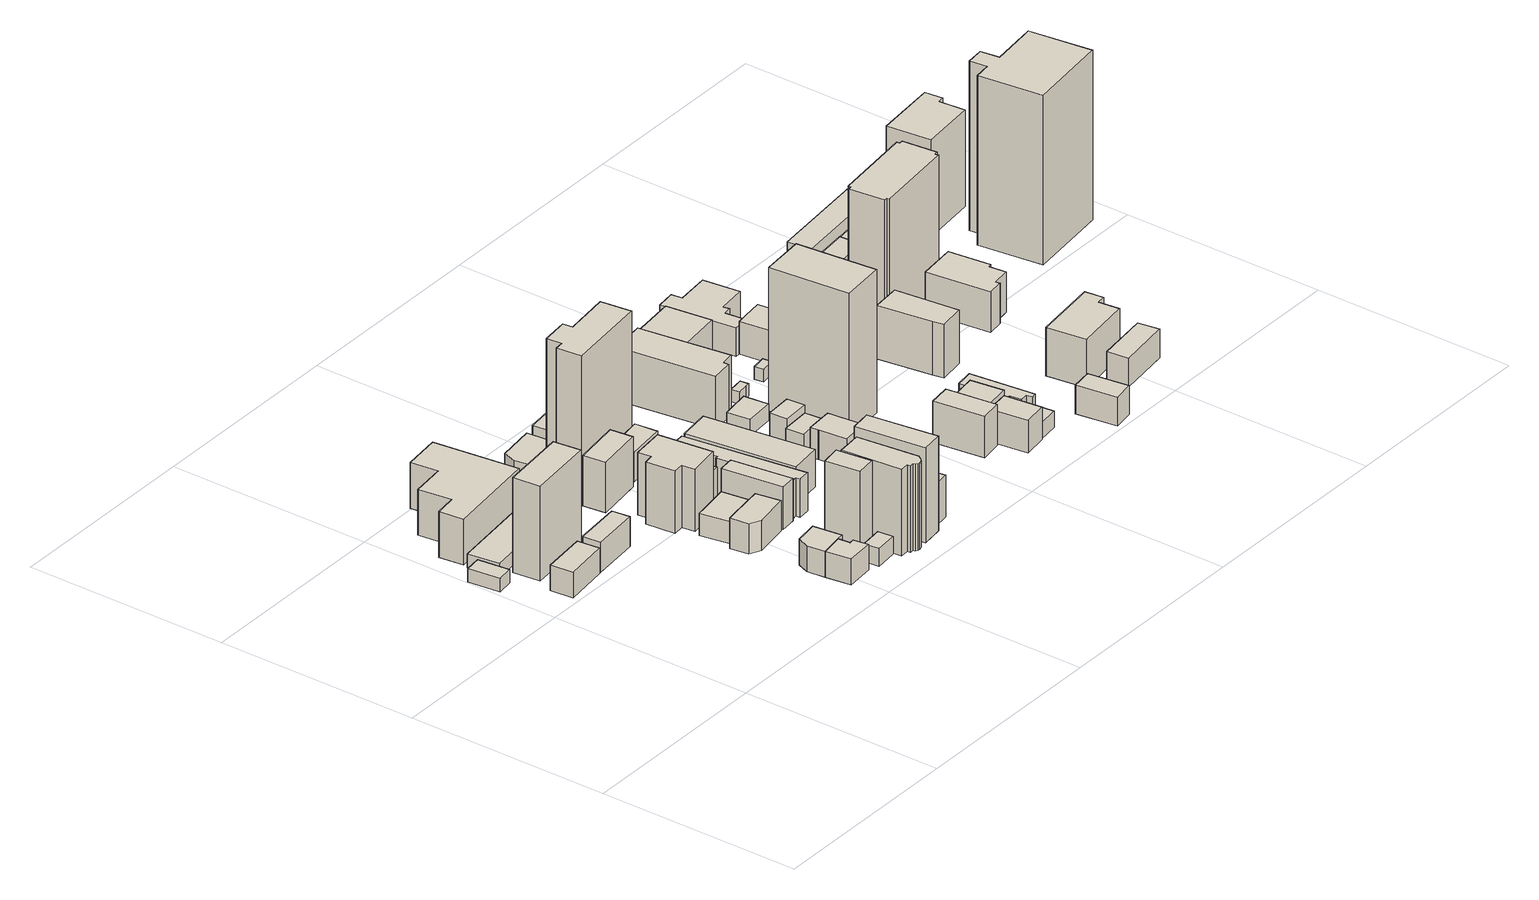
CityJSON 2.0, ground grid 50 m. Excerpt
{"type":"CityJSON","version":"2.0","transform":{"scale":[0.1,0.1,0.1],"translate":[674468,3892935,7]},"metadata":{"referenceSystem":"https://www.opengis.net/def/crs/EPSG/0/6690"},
"CityObjects":{
"building1":{"type":"Building","attributes":{"class":"9999","usage":"412","measuredHeight":24.3,"storeysAboveGround":1,"BuildingDetailAttribute.totalFloorArea":32.4,"BuildingDetailAttribute.buildingFootprintArea":32.4,"BuildingDetailAttribute.buildingRoofEdgeArea":32.4,"BuildingDetailAttribute.urbanPlanType":"21","BuildingDetailAttribute.landUseType":"211","BuildingDetailAttribute.surveyYear":2021,"BuildingIDAttribute.prefecture":"23","BuildingIDAttribute.city":"23106"},"address":[{"country":"日本","locality":"愛知県名古屋市"}],"geometry":[{"type":"Solid","lod":"1","boundaries":[[[[0,1,2,3]],[[2,4,5,3]],[[1,6,4,2]],[[0,7,6,1]],[[3,5,7,0]],[[4,6,7,5]]]]}]},
"building2":{"type":"Building","attributes":{"class":"3001","usage":"412","measuredHeight":7.3,"storeysAboveGround":2,"BuildingDetailAttribute.totalFloorArea":123.86,"BuildingDetailAttribute.buildingFootprintArea":61.93,"BuildingDetailAttribute.buildingRoofEdgeArea":61.93,"BuildingDetailAttribute.urbanPlanType":"21","BuildingDetailAttribute.landUseType":"211","BuildingDetailAttribute.surveyYear":2021,"BuildingIDAttribute.prefecture":"23","BuildingIDAttribute.city":"23106"},"address":[{"country":"日本","locality":"愛知県名古屋市"}],"geometry":[{"type":"Solid","lod":"1","boundaries":[[[[8,9,10,11]],[[10,12,13,11]],[[9,14,12,10]],[[8,15,14,9]],[[11,13,15,8]],[[12,14,15,13]]]]}]},
"building3":{"type":"Building","attributes":{"class":"3002","usage":"412","measuredHeight":29.4,"storeysAboveGround":8,"BuildingDetailAttribute.totalFloorArea":901.27,"BuildingDetailAttribute.buildingFootprintArea":112.66,"BuildingDetailAttribute.buildingRoofEdgeArea":112.66,"BuildingDetailAttribute.urbanPlanType":"21","BuildingDetailAttribute.landUseType":"211","BuildingDetailAttribute.surveyYear":2021,"BuildingIDAttribute.prefecture":"23","BuildingIDAttribute.city":"23106"},"address":[{"country":"日本","locality":"愛知県名古屋市"}],"geometry":[{"type":"Solid","lod":"1","boundaries":[[[[16,17,18,19]],[[18,20,21,19]],[[17,22,20,18]],[[16,23,22,17]],[[19,21,23,16]],[[20,22,23,21]]]]}]},
"building4":{"type":"Building","attributes":{"class":"3001","usage":"411","measuredHeight":24.4,"storeysAboveGround":2,"BuildingDetailAttribute.totalFloorArea":377.23,"BuildingDetailAttribute.buildingFootprintArea":188.61,"BuildingDetailAttribute.buildingRoofEdgeArea":188.61,"BuildingDetailAttribute.urbanPlanType":"21","BuildingDetailAttribute.landUseType":"211","BuildingDetailAttribute.surveyYear":2021,"BuildingIDAttribute.prefecture":"23","BuildingIDAttribute.city":"23106"},"address":[{"country":"日本","locality":"愛知県名古屋市"}],"geometry":[{"type":"Solid","lod":"1","boundaries":[[[[24,25,26,27]],[[26,28,29,27]],[[25,30,28,26]],[[24,31,30,25]],[[27,29,31,24]],[[28,30,31,29]]]]}]},
"building5":{"type":"Building","attributes":{"class":"3001","usage":"411","measuredHeight":7.4,"storeysAboveGround":2,"BuildingDetailAttribute.totalFloorArea":105.48,"BuildingDetailAttribute.buildingFootprintArea":52.74,"BuildingDetailAttribute.buildingRoofEdgeArea":52.74,"BuildingDetailAttribute.urbanPlanType":"21","BuildingDetailAttribute.landUseType":"211","BuildingDetailAttribute.surveyYear":2021,"BuildingIDAttribute.prefecture":"23","BuildingIDAttribute.city":"23106"},"address":[{"country":"日本","locality":"愛知県名古屋市"}],"geometry":[{"type":"Solid","lod":"1","boundaries":[[[[32,33,34,35]],[[34,36,37,35]],[[33,38,36,34]],[[32,39,38,33]],[[35,37,39,32]],[[36,38,39,37]]]]}]},
"building6":{"type":"Building","attributes":{"class":"3002","usage":"401","measuredHeight":12.3,"storeysAboveGround":3,"BuildingDetailAttribute.totalFloorArea":1050.79,"BuildingDetailAttribute.buildingFootprintArea":350.26,"BuildingDetailAttribute.buildingRoofEdgeArea":350.26,"BuildingDetailAttribute.urbanPlanType":"21","BuildingDetailAttribute.landUseType":"212","BuildingDetailAttribute.surveyYear":2021,"BuildingIDAttribute.prefecture":"23","BuildingIDAttribute.city":"23106"},"address":[{"country":"日本","locality":"愛知県名古屋市"}],"geometry":[{"type":"Solid","lod":"1","boundaries":[[[[40,41,42,43,44,45,46,47]],[[46,48,49,47]],[[45,50,48,46]],[[44,51,50,45]],[[43,52,51,44]],[[42,53,52,43]],[[41,54,53,42]],[[40,55,54,41]],[[47,49,55,40]],[[48,50,51,52,53,54,55,49]]]]}]},
"building7":{"type":"Building","attributes":{"class":"9999","usage":"413","measuredHeight":7.4,"storeysAboveGround":2,"BuildingDetailAttribute.totalFloorArea":81.66,"BuildingDetailAttribute.buildingFootprintArea":40.83,"BuildingDetailAttribute.buildingRoofEdgeArea":40.83,"BuildingDetailAttribute.urbanPlanType":"21","BuildingDetailAttribute.landUseType":"212","BuildingDetailAttribute.surveyYear":2021,"BuildingIDAttribute.prefecture":"23","BuildingIDAttribute.city":"23106"},"address":[{"country":"日本","locality":"愛知県名古屋市"}],"geometry":[{"type":"Solid","lod":"1","boundaries":[[[[56,57,58,59,60,61]],[[60,62,63,61]],[[59,64,62,60]],[[58,65,64,59]],[[57,66,65,58]],[[56,67,66,57]],[[61,63,67,56]],[[62,64,65,66,67,63]]]]}]},
"building8":{"type":"Building","attributes":{"class":"3001","usage":"411","measuredHeight":6.4,"storeysAboveGround":2,"BuildingDetailAttribute.totalFloorArea":101.63,"BuildingDetailAttribute.buildingFootprintArea":50.81,"BuildingDetailAttribute.buildingRoofEdgeArea":50.81,"BuildingDetailAttribute.urbanPlanType":"21","BuildingDetailAttribute.landUseType":"211","BuildingDetailAttribute.surveyYear":2021,"BuildingIDAttribute.prefecture":"23","BuildingIDAttribute.city":"23106"},"address":[{"country":"日本","locality":"愛知県名古屋市"}],"geometry":[{"type":"Solid","lod":"1","boundaries":[[[[61,68,69,70,71,56]],[[71,72,67,56]],[[70,73,72,71]],[[69,74,73,70]],[[68,75,74,69]],[[61,63,75,68]],[[56,67,63,61]],[[72,73,74,75,63,67]]]]}]},
"building9":{"type":"Building","attributes":{"class":"9999","usage":"413","measuredHeight":9.5,"storeysAboveGround":2,"BuildingDetailAttribute.totalFloorArea":138.37,"BuildingDetailAttribute.buildingFootprintArea":69.19,"BuildingDetailAttribute.buildingRoofEdgeArea":69.19,"BuildingDetailAttribute.urbanPlanType":"21","BuildingDetailAttribute.landUseType":"212","BuildingDetailAttribute.surveyYear":2021,"BuildingIDAttribute.prefecture":"23","BuildingIDAttribute.city":"23106"},"address":[{"country":"日本","locality":"愛知県名古屋市"}],"geometry":[{"type":"Solid","lod":"1","boundaries":[[[[76,77,78,79,80,81]],[[80,82,83,81]],[[79,84,82,80]],[[78,85,84,79]],[[77,86,85,78]],[[76,87,86,77]],[[81,83,87,76]],[[82,84,85,86,87,83]]]]}]},
"building10":{"type":"Building","attributes":{"class":"3001","usage":"413","measuredHeight":7.6,"storeysAboveGround":2,"BuildingDetailAttribute.totalFloorArea":156.62,"BuildingDetailAttribute.buildingFootprintArea":78.31,"BuildingDetailAttribute.buildingRoofEdgeArea":78.31,"BuildingDetailAttribute.urbanPlanType":"21","BuildingDetailAttribute.landUseType":"212","BuildingDetailAttribute.surveyYear":2021,"BuildingIDAttribute.prefecture":"23","BuildingIDAttribute.city":"23106"},"address":[{"country":"日本","locality":"愛知県名古屋市"}],"geometry":[{"type":"Solid","lod":"1","boundaries":[[[[81,88,89,76]],[[89,90,91,76]],[[88,92,90,89]],[[81,93,92,88]],[[76,91,93,81]],[[90,92,93,91]]]]}]},
"building11":{"type":"Building","attributes":{"class":"3001","usage":"411","measuredHeight":19.4,"storeysAboveGround":1,"BuildingDetailAttribute.totalFloorArea":22,"BuildingDetailAttribute.buildingFootprintArea":22,"BuildingDetailAttribute.buildingRoofEdgeArea":22,"BuildingDetailAttribute.urbanPlanType":"21","BuildingDetailAttribute.landUseType":"211","BuildingDetailAttribute.surveyYear":2021,"BuildingIDAttribute.prefecture":"23","BuildingIDAttribute.city":"23106"},"address":[{"country":"日本","locality":"愛知県名古屋市"}],"geometry":[{"type":"Solid","lod":"1","boundaries":[[[[94,95,96,97]],[[96,98,99,97]],[[95,100,98,96]],[[94,101,100,95]],[[97,99,101,94]],[[98,100,101,99]]]]}]},
"building12":{"type":"Building","attributes":{"class":"3002","usage":"414","measuredHeight":18.4,"storeysAboveGround":5,"BuildingDetailAttribute.totalFloorArea":650.18,"BuildingDetailAttribute.buildingFootprintArea":130.04,"BuildingDetailAttribute.buildingRoofEdgeArea":130.04,"BuildingDetailAttribute.urbanPlanType":"21","BuildingDetailAttribute.landUseType":"211","BuildingDetailAttribute.surveyYear":2021,"BuildingIDAttribute.prefecture":"23","BuildingIDAttribute.city":"23106"},"address":[{"country":"日本","locality":"愛知県名古屋市"}],"geometry":[{"type":"Solid","lod":"1","boundaries":[[[[102,103,104,105,106,107,108,109]],[[108,110,111,109]],[[107,112,110,108]],[[106,113,112,107]],[[105,114,113,106]],[[104,115,114,105]],[[103,116,115,104]],[[102,117,116,103]],[[109,111,117,102]],[[110,112,113,114,115,116,117,111]]]]}]},
"building13":{"type":"Building","attributes":{"class":"3001","usage":"411","measuredHeight":21.5,"storeysAboveGround":2,"BuildingDetailAttribute.totalFloorArea":83.53,"BuildingDetailAttribute.buildingFootprintArea":41.76,"BuildingDetailAttribute.buildingRoofEdgeArea":41.76,"BuildingDetailAttribute.urbanPlanType":"21","BuildingDetailAttribute.landUseType":"211","BuildingDetailAttribute.surveyYear":2021,"BuildingIDAttribute.prefecture":"23","BuildingIDAttribute.city":"23106"},"address":[{"country":"日本","locality":"愛知県名古屋市"}],"geometry":[{"type":"Solid","lod":"1","boundaries":[[[[118,119,120,121]],[[120,122,123,121]],[[119,124,122,120]],[[118,125,124,119]],[[121,123,125,118]],[[122,124,125,123]]]]}]},
"building14":{"type":"Building","attributes":{"class":"3002","usage":"412","measuredHeight":13.4,"storeysAboveGround":4,"BuildingDetailAttribute.totalFloorArea":260.25,"BuildingDetailAttribute.buildingFootprintArea":65.06,"BuildingDetailAttribute.buildingRoofEdgeArea":65.06,"BuildingDetailAttribute.urbanPlanType":"21","BuildingDetailAttribute.landUseType":"211","BuildingDetailAttribute.surveyYear":2021,"BuildingIDAttribute.prefecture":"23","BuildingIDAttribute.city":"23106"},"address":[{"country":"日本","locality":"愛知県名古屋市"}],"geometry":[{"type":"Solid","lod":"1","boundaries":[[[[126,127,128,129]],[[128,130,131,129]],[[127,132,130,128]],[[126,133,132,127]],[[129,131,133,126]],[[130,132,133,131]]]]}]},
"building15":{"type":"Building","attributes":{"class":"3001","usage":"413","measuredHeight":7.3,"storeysAboveGround":2,"BuildingDetailAttribute.totalFloorArea":142.87,"BuildingDetailAttribute.buildingFootprintArea":71.43,"BuildingDetailAttribute.buildingRoofEdgeArea":71.43,"BuildingDetailAttribute.urbanPlanType":"21","BuildingDetailAttribute.landUseType":"212","BuildingDetailAttribute.surveyYear":2021,"BuildingIDAttribute.prefecture":"23","BuildingIDAttribute.city":"23106"},"address":[{"country":"日本","locality":"愛知県名古屋市"}],"geometry":[{"type":"Solid","lod":"1","boundaries":[[[[134,135,136,137,138]],[[137,139,140,138]],[[136,141,139,137]],[[135,142,141,136]],[[134,143,142,135]],[[138,140,143,134]],[[139,141,142,143,140]]]]}]},
"building16":{"type":"Building","attributes":{"class":"3002","usage":"422","measuredHeight":23.4,"storeysAboveGround":7,"BuildingDetailAttribute.totalFloorArea":685.76,"BuildingDetailAttribute.buildingFootprintArea":97.97,"BuildingDetailAttribute.buildingRoofEdgeArea":97.97,"BuildingDetailAttribute.urbanPlanType":"21","BuildingDetailAttribute.landUseType":"214","BuildingDetailAttribute.surveyYear":2021,"BuildingIDAttribute.prefecture":"23","BuildingIDAttribute.city":"23106"},"address":[{"country":"日本","locality":"愛知県名古屋市"}],"geometry":[{"type":"Solid","lod":"1","boundaries":[[[[144,145,146,147,148,149,150,151,152,153,154,155]],[[154,156,157,155]],[[153,158,156,154]],[[152,159,158,153]],[[151,160,159,152]],[[150,161,160,151]],[[149,162,161,150]],[[148,163,162,149]],[[147,164,163,148]],[[146,165,164,147]],[[145,166,165,146]],[[144,167,166,145]],[[155,157,167,144]],[[156,158,159,160,161,162,163,164,165,166,167,157]]]]}]},
"building17":{"type":"Building","attributes":{"class":"3002","usage":"413","measuredHeight":12.5,"storeysAboveGround":3,"BuildingDetailAttribute.totalFloorArea":177.93,"BuildingDetailAttribute.buildingFootprintArea":59.31,"BuildingDetailAttribute.buildingRoofEdgeArea":59.31,"BuildingDetailAttribute.urbanPlanType":"21","BuildingDetailAttribute.landUseType":"212","BuildingDetailAttribute.surveyYear":2021,"BuildingIDAttribute.prefecture":"23","BuildingIDAttribute.city":"23106"},"address":[{"country":"日本","locality":"愛知県名古屋市"}],"geometry":[{"type":"Solid","lod":"1","boundaries":[[[[168,169,170,171]],[[170,172,173,171]],[[169,174,172,170]],[[168,175,174,169]],[[171,173,175,168]],[[172,174,175,173]]]]}]},
"building18":{"type":"Building","attributes":{"class":"3001","usage":"413","measuredHeight":9.4,"storeysAboveGround":2,"BuildingDetailAttribute.totalFloorArea":81.87,"BuildingDetailAttribute.buildingFootprintArea":40.94,"BuildingDetailAttribute.buildingRoofEdgeArea":40.94,"BuildingDetailAttribute.urbanPlanType":"21","BuildingDetailAttribute.landUseType":"212","BuildingDetailAttribute.surveyYear":2021,"BuildingIDAttribute.prefecture":"23","BuildingIDAttribute.city":"23106"},"address":[{"country":"日本","locality":"愛知県名古屋市"}],"geometry":[{"type":"Solid","lod":"1","boundaries":[[[[176,177,178,179]],[[178,180,181,179]],[[177,182,180,178]],[[176,183,182,177]],[[179,181,183,176]],[[180,182,183,181]]]]}]},
"building19":{"type":"Building","attributes":{"class":"9999","usage":"412","measuredHeight":35.5,"storeysAboveGround":12,"BuildingDetailAttribute.totalFloorArea":2022.78,"BuildingDetailAttribute.buildingFootprintArea":168.57,"BuildingDetailAttribute.buildingRoofEdgeArea":-9999,"BuildingDetailAttribute.urbanPlanType":"21","BuildingDetailAttribute.landUseType":"211","BuildingDetailAttribute.surveyYear":2021,"BuildingIDAttribute.prefecture":"23","BuildingIDAttribute.city":"23106"},"address":[{"country":"日本","locality":"愛知県名古屋市中区新栄一丁目２４３２"}],"geometry":[{"type":"Solid","lod":"1","boundaries":[[[[184,185,186,187,188,189,190,191]],[[190,192,193,191]],[[189,194,192,190]],[[188,195,194,189]],[[187,196,195,188]],[[186,197,196,187]],[[185,198,197,186]],[[184,199,198,185]],[[191,193,199,184]],[[192,194,195,196,197,198,199,193]]]]}]},
"building20":{"type":"Building","attributes":{"class":"3002","usage":"412","measuredHeight":10.4,"storeysAboveGround":3,"BuildingDetailAttribute.totalFloorArea":378.49,"BuildingDetailAttribute.buildingFootprintArea":126.16,"BuildingDetailAttribute.buildingRoofEdgeArea":126.16,"BuildingDetailAttribute.urbanPlanType":"21","BuildingDetailAttribute.landUseType":"211","BuildingDetailAttribute.surveyYear":2021,"BuildingIDAttribute.prefecture":"23","BuildingIDAttribute.city":"23106"},"address":[{"country":"日本","locality":"愛知県名古屋市"}],"geometry":[{"type":"Solid","lod":"1","boundaries":[[[[200,201,202,203,204,205,206,207,208,209]],[[208,210,211,209]],[[207,212,210,208]],[[206,213,212,207]],[[205,214,213,206]],[[204,215,214,205]],[[203,216,215,204]],[[202,217,216,203]],[[201,218,217,202]],[[200,219,218,201]],[[209,211,219,200]],[[210,212,213,214,215,216,217,218,219,211]]]]}]},
"building21":{"type":"Building","attributes":{"class":"3002","usage":"431","measuredHeight":23.4,"storeysAboveGround":3,"BuildingDetailAttribute.totalFloorArea":282.75,"BuildingDetailAttribute.buildingFootprintArea":94.25,"BuildingDetailAttribute.buildingRoofEdgeArea":94.25,"BuildingDetailAttribute.urbanPlanType":"21","BuildingDetailAttribute.landUseType":"213","BuildingDetailAttribute.surveyYear":2021,"BuildingIDAttribute.prefecture":"23","BuildingIDAttribute.city":"23106"},"address":[{"country":"日本","locality":"愛知県名古屋市"}],"geometry":[{"type":"Solid","lod":"1","boundaries":[[[[220,221,222,223]],[[222,224,225,223]],[[221,226,224,222]],[[220,227,226,221]],[[223,225,227,220]],[[224,226,227,225]]]]}]},
"building22":{"type":"Building","attributes":{"class":"3001","usage":"412","measuredHeight":11.3,"storeysAboveGround":3,"BuildingDetailAttribute.totalFloorArea":161.17,"BuildingDetailAttribute.buildingFootprintArea":53.72,"BuildingDetailAttribute.buildingRoofEdgeArea":53.72,"BuildingDetailAttribute.urbanPlanType":"21","BuildingDetailAttribute.landUseType":"211","BuildingDetailAttribute.surveyYear":2021,"BuildingIDAttribute.prefecture":"23","BuildingIDAttribute.city":"23106"},"address":[{"country":"日本","locality":"愛知県名古屋市"}],"geometry":[{"type":"Solid","lod":"1","boundaries":[[[[228,229,230,231]],[[230,232,233,231]],[[229,234,232,230]],[[228,235,234,229]],[[231,233,235,228]],[[232,234,235,233]]]]}]},
"building23":{"type":"Building","attributes":{"class":"3002","usage":"411","measuredHeight":16.3,"storeysAboveGround":3,"BuildingDetailAttribute.totalFloorArea":178.98,"BuildingDetailAttribute.buildingFootprintArea":59.66,"BuildingDetailAttribute.buildingRoofEdgeArea":59.66,"BuildingDetailAttribute.urbanPlanType":"21","BuildingDetailAttribute.landUseType":"211","BuildingDetailAttribute.surveyYear":2021,"BuildingIDAttribute.prefecture":"23","BuildingIDAttribute.city":"23106"},"address":[{"country":"日本","locality":"愛知県名古屋市"}],"geometry":[{"type":"Solid","lod":"1","boundaries":[[[[236,237,238,239]],[[238,240,241,239]],[[237,242,240,238]],[[236,243,242,237]],[[239,241,243,236]],[[240,242,243,241]]]]}]},
"building24":{"type":"Building","attributes":{"class":"3001","usage":"413","measuredHeight":7.3,"storeysAboveGround":2,"BuildingDetailAttribute.totalFloorArea":187.83,"BuildingDetailAttribute.buildingFootprintArea":93.92,"BuildingDetailAttribute.buildingRoofEdgeArea":93.92,"BuildingDetailAttribute.urbanPlanType":"21","BuildingDetailAttribute.landUseType":"212","BuildingDetailAttribute.surveyYear":2021,"BuildingIDAttribute.prefecture":"23","BuildingIDAttribute.city":"23106"},"address":[{"country":"日本","locality":"愛知県名古屋市"}],"geometry":[{"type":"Solid","lod":"1","boundaries":[[[[244,245,246,247]],[[246,248,249,247]],[[245,250,248,246]],[[244,251,250,245]],[[247,249,251,244]],[[248,250,251,249]]]]}]},
"building25":{"type":"Building","attributes":{"class":"9999","usage":"401","measuredHeight":11.3,"storeysAboveGround":2,"BuildingDetailAttribute.totalFloorArea":433.54,"BuildingDetailAttribute.buildingFootprintArea":216.77,"BuildingDetailAttribute.buildingRoofEdgeArea":216.77,"BuildingDetailAttribute.urbanPlanType":"21","BuildingDetailAttribute.landUseType":"212","BuildingDetailAttribute.surveyYear":2021,"BuildingIDAttribute.prefecture":"23","BuildingIDAttribute.city":"23106"},"address":[{"country":"日本","locality":"愛知県名古屋市"}],"geometry":[{"type":"Solid","lod":"1","boundaries":[[[[252,253,254,255]],[[254,256,257,255]],[[253,258,256,254]],[[252,259,258,253]],[[255,257,259,252]],[[256,258,259,257]]]]}]},
"building26":{"type":"Building","attributes":{"class":"3001","usage":"411","measuredHeight":8.3,"storeysAboveGround":2,"BuildingDetailAttribute.totalFloorArea":121.82,"BuildingDetailAttribute.buildingFootprintArea":60.91,"BuildingDetailAttribute.buildingRoofEdgeArea":60.91,"BuildingDetailAttribute.urbanPlanType":"21","BuildingDetailAttribute.landUseType":"211","BuildingDetailAttribute.surveyYear":2021,"BuildingIDAttribute.prefecture":"23","BuildingIDAttribute.city":"23106"},"address":[{"country":"日本","locality":"愛知県名古屋市"}],"geometry":[{"type":"Solid","lod":"1","boundaries":[[[[260,261,262,263,264,265,266]],[[265,267,268,266]],[[264,269,267,265]],[[263,270,269,264]],[[262,271,270,263]],[[261,272,271,262]],[[260,273,272,261]],[[266,268,273,260]],[[267,269,270,271,272,273,268]]]]}]},
"building27":{"type":"Building","attributes":{"class":"3001","usage":"411","measuredHeight":6.1,"storeysAboveGround":1,"BuildingDetailAttribute.totalFloorArea":32.16,"BuildingDetailAttribute.buildingFootprintArea":32.16,"BuildingDetailAttribute.buildingRoofEdgeArea":32.16,"BuildingDetailAttribute.urbanPlanType":"21","BuildingDetailAttribute.landUseType":"211","BuildingDetailAttribute.surveyYear":2021,"BuildingIDAttribute.prefecture":"23","BuildingIDAttribute.city":"23106"},"address":[{"country":"日本","locality":"愛知県名古屋市"}],"geometry":[{"type":"Solid","lod":"1","boundaries":[[[[274,275,276,277,278]],[[277,279,280,278]],[[276,281,279,277]],[[275,282,281,276]],[[274,283,282,275]],[[278,280,283,274]],[[279,281,282,283,280]]]]}]},
"building28":{"type":"Building","attributes":{"class":"3001","usage":"411","measuredHeight":7.1,"storeysAboveGround":2,"BuildingDetailAttribute.totalFloorArea":59.84,"BuildingDetailAttribute.buildingFootprintArea":29.92,"BuildingDetailAttribute.buildingRoofEdgeArea":29.92,"BuildingDetailAttribute.urbanPlanType":"21","BuildingDetailAttribute.landUseType":"211","BuildingDetailAttribute.surveyYear":2021,"BuildingIDAttribute.prefecture":"23","BuildingIDAttribute.city":"23106"},"address":[{"country":"日本","locality":"愛知県名古屋市"}],"geometry":[{"type":"Solid","lod":"1","boundaries":[[[[284,285,275,274]],[[275,286,287,274]],[[285,288,286,275]],[[284,289,288,285]],[[274,287,289,284]],[[286,288,289,287]]]]}]},
"building29":{"type":"Building","attributes":{"class":"3001","usage":"411","measuredHeight":5.1,"storeysAboveGround":1,"BuildingDetailAttribute.totalFloorArea":42.88,"BuildingDetailAttribute.buildingFootprintArea":42.88,"BuildingDetailAttribute.buildingRoofEdgeArea":42.88,"BuildingDetailAttribute.urbanPlanType":"21","BuildingDetailAttribute.landUseType":"211","BuildingDetailAttribute.surveyYear":2021,"BuildingIDAttribute.prefecture":"23","BuildingIDAttribute.city":"23106"},"address":[{"country":"日本","locality":"愛知県名古屋市"}],"geometry":[{"type":"Solid","lod":"1","boundaries":[[[[290,291,292,293]],[[292,294,295,293]],[[291,296,294,292]],[[290,297,296,291]],[[293,295,297,290]],[[294,296,297,295]]]]}]},
"building30":{"type":"Building","attributes":{"class":"3002","usage":"422","measuredHeight":15.1,"storeysAboveGround":4,"BuildingDetailAttribute.totalFloorArea":831.48,"BuildingDetailAttribute.buildingFootprintArea":207.87,"BuildingDetailAttribute.buildingRoofEdgeArea":207.87,"BuildingDetailAttribute.urbanPlanType":"21","BuildingDetailAttribute.landUseType":"214","BuildingDetailAttribute.surveyYear":2021,"BuildingIDAttribute.prefecture":"23","BuildingIDAttribute.city":"23106"},"address":[{"country":"日本","locality":"愛知県名古屋市"}],"geometry":[{"type":"Solid","lod":"1","boundaries":[[[[298,299,300,301,302,303]],[[302,304,305,303]],[[301,306,304,302]],[[300,307,306,301]],[[299,308,307,300]],[[298,309,308,299]],[[303,305,309,298]],[[304,306,307,308,309,305]]]]}]},
"building31":{"type":"Building","attributes":{"class":"3002","usage":"411","measuredHeight":12.2,"storeysAboveGround":3,"BuildingDetailAttribute.totalFloorArea":208.49,"BuildingDetailAttribute.buildingFootprintArea":69.5,"BuildingDetailAttribute.buildingRoofEdgeArea":69.5,"BuildingDetailAttribute.urbanPlanType":"21","BuildingDetailAttribute.landUseType":"211","BuildingDetailAttribute.surveyYear":2021,"BuildingIDAttribute.prefecture":"23","BuildingIDAttribute.city":"23106"},"address":[{"country":"日本","locality":"愛知県名古屋市"}],"geometry":[{"type":"Solid","lod":"1","boundaries":[[[[310,311,312,313]],[[312,314,315,313]],[[311,316,314,312]],[[310,317,316,311]],[[313,315,317,310]],[[314,316,317,315]]]]}]},
"building32":{"type":"Building","attributes":{"class":"3001","usage":"461","measuredHeight":-9999,"storeysAboveGround":9999,"BuildingDetailAttribute.totalFloorArea":-9999,"BuildingDetailAttribute.buildingFootprintArea":-9999,"BuildingDetailAttribute.buildingRoofEdgeArea":8.26,"BuildingDetailAttribute.urbanPlanType":"21","BuildingDetailAttribute.landUseType":"211","BuildingDetailAttribute.surveyYear":2021,"BuildingIDAttribute.prefecture":"23","BuildingIDAttribute.city":"23106"},"geometry":[{"type":"Solid","lod":"1","boundaries":[[[[318,319,320,321,322]],[[321,323,324,322]],[[320,325,323,321]],[[319,326,325,320]],[[318,327,326,319]],[[322,324,327,318]],[[323,325,326,327,324]]]]}]},
"building33":{"type":"Building","attributes":{"class":"9999","usage":"412","measuredHeight":35.4,"storeysAboveGround":12,"BuildingDetailAttribute.totalFloorArea":2620.74,"BuildingDetailAttribute.buildingFootprintArea":218.39,"BuildingDetailAttribute.buildingRoofEdgeArea":-9999,"BuildingDetailAttribute.urbanPlanType":"21","BuildingDetailAttribute.landUseType":"211","BuildingDetailAttribute.surveyYear":2021,"BuildingIDAttribute.prefecture":"23","BuildingIDAttribute.city":"23106"},"address":[{"country":"日本","locality":"愛知県名古屋市中区新栄一丁目２４２１"}],"geometry":[{"type":"Solid","lod":"1","boundaries":[[[[328,329,330,331]],[[330,332,333,331]],[[329,334,332,330]],[[328,335,334,329]],[[331,333,335,328]],[[332,334,335,333]]]]}]},
"building34":{"type":"Building","attributes":{"class":"3001","usage":"441","measuredHeight":9,"storeysAboveGround":2,"BuildingDetailAttribute.totalFloorArea":115.91,"BuildingDetailAttribute.buildingFootprintArea":57.95,"BuildingDetailAttribute.buildingRoofEdgeArea":57.95,"BuildingDetailAttribute.urbanPlanType":"21","BuildingDetailAttribute.landUseType":"213","BuildingDetailAttribute.surveyYear":2021,"BuildingIDAttribute.prefecture":"23","BuildingIDAttribute.city":"23106"},"address":[{"country":"日本","locality":"愛知県名古屋市"}],"geometry":[{"type":"Solid","lod":"1","boundaries":[[[[336,337,338,339]],[[338,340,341,339]],[[337,342,340,338]],[[336,343,342,337]],[[339,341,343,336]],[[340,342,343,341]]]]}]},
"building35":{"type":"Building","attributes":{"class":"3002","usage":"441","measuredHeight":11.1,"storeysAboveGround":3,"BuildingDetailAttribute.totalFloorArea":162.5,"BuildingDetailAttribute.buildingFootprintArea":54.17,"BuildingDetailAttribute.buildingRoofEdgeArea":54.17,"BuildingDetailAttribute.urbanPlanType":"21","BuildingDetailAttribute.landUseType":"213","BuildingDetailAttribute.surveyYear":2021,"BuildingIDAttribute.prefecture":"23","BuildingIDAttribute.city":"23106"},"address":[{"country":"日本","locality":"愛知県名古屋市"}],"geometry":[{"type":"Solid","lod":"1","boundaries":[[[[344,345,346,347]],[[346,348,349,347]],[[345,350,348,346]],[[344,351,350,345]],[[347,349,351,344]],[[348,350,351,349]]]]}]},
"building36":{"type":"Building","attributes":{"class":"3001","usage":"411","measuredHeight":11.1,"storeysAboveGround":2,"BuildingDetailAttribute.totalFloorArea":360.77,"BuildingDetailAttribute.buildingFootprintArea":180.38,"BuildingDetailAttribute.buildingRoofEdgeArea":180.38,"BuildingDetailAttribute.urbanPlanType":"21","BuildingDetailAttribute.landUseType":"211","BuildingDetailAttribute.surveyYear":2021,"BuildingIDAttribute.prefecture":"23","BuildingIDAttribute.city":"23106"},"address":[{"country":"日本","locality":"愛知県名古屋市"}],"geometry":[{"type":"Solid","lod":"1","boundaries":[[[[352,353,354,355]],[[354,356,357,355]],[[353,358,356,354]],[[352,359,358,353]],[[355,357,359,352]],[[356,358,359,357]]]]}]},
"building37":{"type":"Building","attributes":{"class":"3001","usage":"411","measuredHeight":4,"storeysAboveGround":1,"BuildingDetailAttribute.totalFloorArea":20.44,"BuildingDetailAttribute.buildingFootprintArea":20.44,"BuildingDetailAttribute.buildingRoofEdgeArea":20.44,"BuildingDetailAttribute.urbanPlanType":"21","BuildingDetailAttribute.landUseType":"211","BuildingDetailAttribute.surveyYear":2021,"BuildingIDAttribute.prefecture":"23","BuildingIDAttribute.city":"23106"},"address":[{"country":"日本","locality":"愛知県名古屋市"}],"geometry":[{"type":"Solid","lod":"1","boundaries":[[[[360,361,362,363,364,365]],[[364,366,367,365]],[[363,368,366,364]],[[362,369,368,363]],[[361,370,369,362]],[[360,371,370,361]],[[365,367,371,360]],[[366,368,369,370,371,367]]]]}]},
"building38":{"type":"Building","attributes":{"class":"3001","usage":"461","measuredHeight":3.1,"storeysAboveGround":9999,"BuildingDetailAttribute.totalFloorArea":-9999,"BuildingDetailAttribute.buildingFootprintArea":-9999,"BuildingDetailAttribute.buildingRoofEdgeArea":8.1,"BuildingDetailAttribute.urbanPlanType":"21","BuildingDetailAttribute.landUseType":"211","BuildingDetailAttribute.surveyYear":2021,"BuildingIDAttribute.prefecture":"23","BuildingIDAttribute.city":"23106"},"geometry":[{"type":"Solid","lod":"1","boundaries":[[[[372,373,374,375]],[[374,376,377,375]],[[373,378,376,374]],[[372,379,378,373]],[[375,377,379,372]],[[376,378,379,377]]]]}]},
"building39":{"type":"Building","attributes":{"class":"3001","usage":"411","measuredHeight":8.2,"storeysAboveGround":2,"BuildingDetailAttribute.totalFloorArea":130.53,"BuildingDetailAttribute.buildingFootprintArea":65.26,"BuildingDetailAttribute.buildingRoofEdgeArea":65.26,"BuildingDetailAttribute.urbanPlanType":"21","BuildingDetailAttribute.landUseType":"211","BuildingDetailAttribute.surveyYear":2021,"BuildingIDAttribute.prefecture":"23","BuildingIDAttribute.city":"23106"},"address":[{"country":"日本","locality":"愛知県名古屋市"}],"geometry":[{"type":"Solid","lod":"1","boundaries":[[[[380,381,382,383,384,385,386,387]],[[386,388,389,387]],[[385,390,388,386]],[[384,391,390,385]],[[383,392,391,384]],[[382,393,392,383]],[[381,394,393,382]],[[380,395,394,381]],[[387,389,395,380]],[[388,390,391,392,393,394,395,389]]]]}]},
"building40":{"type":"Building","attributes":{"class":"3001","usage":"411","measuredHeight":8.1,"storeysAboveGround":2,"BuildingDetailAttribute.totalFloorArea":172.04,"BuildingDetailAttribute.buildingFootprintArea":86.02,"BuildingDetailAttribute.buildingRoofEdgeArea":86.02,"BuildingDetailAttribute.urbanPlanType":"21","BuildingDetailAttribute.landUseType":"211","BuildingDetailAttribute.surveyYear":2021,"BuildingIDAttribute.prefecture":"23","BuildingIDAttribute.city":"23106"},"address":[{"country":"日本","locality":"愛知県名古屋市"}],"geometry":[{"type":"Solid","lod":"1","boundaries":[[[[396,397,398,399,400]],[[399,401,402,400]],[[398,403,401,399]],[[397,404,403,398]],[[396,405,404,397]],[[400,402,405,396]],[[401,403,404,405,402]]]]}]},
"building41":{"type":"Building","attributes":{"class":"3001","usage":"413","measuredHeight":8.1,"storeysAboveGround":2,"BuildingDetailAttribute.totalFloorArea":105.23,"BuildingDetailAttribute.buildingFootprintArea":52.62,"BuildingDetailAttribute.buildingRoofEdgeArea":52.62,"BuildingDetailAttribute.urbanPlanType":"21","BuildingDetailAttribute.landUseType":"212","BuildingDetailAttribute.surveyYear":2021,"BuildingIDAttribute.prefecture":"23","BuildingIDAttribute.city":"23106"},"address":[{"country":"日本","locality":"愛知県名古屋市中区新栄一丁目３０１４"}],"geometry":[{"type":"Solid","lod":"1","boundaries":[[[[406,407,408,409]],[[408,410,411,409]],[[407,412,410,408]],[[406,413,412,407]],[[409,411,413,406]],[[410,412,413,411]]]]}]},
"building42":{"type":"Building","attributes":{"class":"3001","usage":"411","measuredHeight":8.1,"storeysAboveGround":2,"BuildingDetailAttribute.totalFloorArea":322.67,"BuildingDetailAttribute.buildingFootprintArea":161.34,"BuildingDetailAttribute.buildingRoofEdgeArea":161.34,"BuildingDetailAttribute.urbanPlanType":"21","BuildingDetailAttribute.landUseType":"211","BuildingDetailAttribute.surveyYear":2021,"BuildingIDAttribute.prefecture":"23","BuildingIDAttribute.city":"23106"},"address":[{"country":"日本","locality":"愛知県名古屋市"}],"geometry":[{"type":"Solid","lod":"1","boundaries":[[[[414,415,416,417,418,419,420,421,422,399,398]],[[399,423,424,398]],[[422,425,423,399]],[[421,426,425,422]],[[420,427,426,421]],[[419,428,427,420]],[[418,429,428,419]],[[417,430,429,418]],[[416,431,430,417]],[[415,432,431,416]],[[414,433,432,415]],[[398,424,433,414]],[[423,425,426,427,428,429,430,431,432,433,424]]]]}]},
"building43":{"type":"Building","attributes":{"class":"3001","usage":"411","measuredHeight":7.1,"storeysAboveGround":2,"BuildingDetailAttribute.totalFloorArea":124.14,"BuildingDetailAttribute.buildingFootprintArea":62.07,"BuildingDetailAttribute.buildingRoofEdgeArea":62.07,"BuildingDetailAttribute.urbanPlanType":"21","BuildingDetailAttribute.landUseType":"211","BuildingDetailAttribute.surveyYear":2021,"BuildingIDAttribute.prefecture":"23","BuildingIDAttribute.city":"23106"},"address":[{"country":"日本","locality":"愛知県名古屋市中区新栄一丁目２４１９"}],"geometry":[{"type":"Solid","lod":"1","boundaries":[[[[434,435,436,437]],[[436,438,439,437]],[[435,440,438,436]],[[434,441,440,435]],[[437,439,441,434]],[[438,440,441,439]]]]}]},
"building44":{"type":"Building","attributes":{"class":"3002","usage":"401","measuredHeight":15.2,"storeysAboveGround":5,"BuildingDetailAttribute.totalFloorArea":553.59,"BuildingDetailAttribute.buildingFootprintArea":110.72,"BuildingDetailAttribute.buildingRoofEdgeArea":110.72,"BuildingDetailAttribute.urbanPlanType":"21","BuildingDetailAttribute.landUseType":"212","BuildingDetailAttribute.surveyYear":2021,"BuildingIDAttribute.prefecture":"23","BuildingIDAttribute.city":"23106"},"address":[{"country":"日本","locality":"愛知県名古屋市"}],"geometry":[{"type":"Solid","lod":"1","boundaries":[[[[442,443,444,445,446,447]],[[446,448,449,447]],[[445,450,448,446]],[[444,451,450,445]],[[443,452,451,444]],[[442,453,452,443]],[[447,449,453,442]],[[448,450,451,452,453,449]]]]}]},
"building45":{"type":"Building","attributes":{"class":"3001","usage":"412","measuredHeight":35.9,"storeysAboveGround":2,"BuildingDetailAttribute.totalFloorArea":124.07,"BuildingDetailAttribute.buildingFootprintArea":62.04,"BuildingDetailAttribute.buildingRoofEdgeArea":152.38,"BuildingDetailAttribute.urbanPlanType":"21","BuildingDetailAttribute.landUseType":"211","BuildingDetailAttribute.surveyYear":2021,"BuildingIDAttribute.prefecture":"23","BuildingIDAttribute.city":"23106"},"address":[{"country":"日本","locality":"愛知県名古屋市"}],"geometry":[{"type":"Solid","lod":"1","boundaries":[[[[454,455,456,457]],[[456,458,459,457]],[[455,460,458,456]],[[454,461,460,455]],[[457,459,461,454]],[[458,460,461,459]]]]}]},
"building46":{"type":"Building","attributes":{"class":"3002","usage":"412","measuredHeight":12.9,"storeysAboveGround":4,"BuildingDetailAttribute.totalFloorArea":593.29,"BuildingDetailAttribute.buildingFootprintArea":148.32,"BuildingDetailAttribute.buildingRoofEdgeArea":148.32,"BuildingDetailAttribute.urbanPlanType":"21","BuildingDetailAttribute.landUseType":"211","BuildingDetailAttribute.surveyYear":2021,"BuildingIDAttribute.prefecture":"23","BuildingIDAttribute.city":"23106"},"address":[{"country":"日本","locality":"愛知県名古屋市中区新栄一丁目３００９"}],"geometry":[{"type":"Solid","lod":"1","boundaries":[[[[462,463,464,465,466,467]],[[466,468,469,467]],[[465,470,468,466]],[[464,471,470,465]],[[463,472,471,464]],[[462,473,472,463]],[[467,469,473,462]],[[468,470,471,472,473,469]]]]}]},
"building47":{"type":"Building","attributes":{"class":"3001","usage":"412","measuredHeight":8.1,"storeysAboveGround":2,"BuildingDetailAttribute.totalFloorArea":141.3,"BuildingDetailAttribute.buildingFootprintArea":70.65,"BuildingDetailAttribute.buildingRoofEdgeArea":70.65,"BuildingDetailAttribute.urbanPlanType":"21","BuildingDetailAttribute.landUseType":"211","BuildingDetailAttribute.surveyYear":2021,"BuildingIDAttribute.prefecture":"23","BuildingIDAttribute.city":"23106"},"address":[{"country":"日本","locality":"愛知県名古屋市"}],"geometry":[{"type":"Solid","lod":"1","boundaries":[[[[474,475,476,477]],[[476,478,479,477]],[[475,480,478,476]],[[474,481,480,475]],[[477,479,481,474]],[[478,480,481,479]]]]}]},
"building48":{"type":"Building","attributes":{"class":"3002","usage":"412","measuredHeight":35.9,"storeysAboveGround":11,"BuildingDetailAttribute.totalFloorArea":2439.37,"BuildingDetailAttribute.buildingFootprintArea":221.76,"BuildingDetailAttribute.buildingRoofEdgeArea":221.76,"BuildingDetailAttribute.urbanPlanType":"21","BuildingDetailAttribute.landUseType":"211","BuildingDetailAttribute.surveyYear":2021,"BuildingIDAttribute.prefecture":"23","BuildingIDAttribute.city":"23106"},"address":[{"country":"日本","locality":"愛知県名古屋市"}],"geometry":[{"type":"Solid","lod":"1","boundaries":[[[[482,483,484,485,486,487,488,489,490,491,492,493]],[[492,494,495,493]],[[491,496,494,492]],[[490,497,496,491]],[[489,498,497,490]],[[488,499,498,489]],[[487,500,499,488]],[[486,501,500,487]],[[485,502,501,486]],[[484,503,502,485]],[[483,504,503,484]],[[482,505,504,483]],[[493,495,505,482]],[[494,496,497,498,499,500,501,502,503,504,505,495]]]]}]},
"building49":{"type":"Building","attributes":{"class":"9999","usage":"412","measuredHeight":20.8,"storeysAboveGround":5,"BuildingDetailAttribute.totalFloorArea":755.88,"BuildingDetailAttribute.buildingFootprintArea":151.18,"BuildingDetailAttribute.buildingRoofEdgeArea":151.18,"BuildingDetailAttribute.urbanPlanType":"21","BuildingDetailAttribute.landUseType":"211","BuildingDetailAttribute.surveyYear":2021,"BuildingIDAttribute.prefecture":"23","BuildingIDAttribute.city":"23106"},"address":[{"country":"日本","locality":"愛知県名古屋市中区新栄一丁目２４１３"}],"geometry":[{"type":"Solid","lod":"1","boundaries":[[[[506,507,508,509]],[[508,510,511,509]],[[507,512,510,508]],[[506,513,512,507]],[[509,511,513,506]],[[510,512,513,511]]]]}]},
"building50":{"type":"Building","attributes":{"class":"9999","usage":"412","measuredHeight":10,"storeysAboveGround":3,"BuildingDetailAttribute.totalFloorArea":420.23,"BuildingDetailAttribute.buildingFootprintArea":140.08,"BuildingDetailAttribute.buildingRoofEdgeArea":140.08,"BuildingDetailAttribute.urbanPlanType":"21","BuildingDetailAttribute.landUseType":"211","BuildingDetailAttribute.surveyYear":2021,"BuildingIDAttribute.prefecture":"23","BuildingIDAttribute.city":"23106"},"address":[{"country":"日本","locality":"愛知県名古屋市中区新栄一丁目２４１６"}],"geometry":[{"type":"Solid","lod":"1","boundaries":[[[[514,515,516,517,518,519,520,521]],[[520,522,523,521]],[[519,524,522,520]],[[518,525,524,519]],[[517,526,525,518]],[[516,527,526,517]],[[515,528,527,516]],[[514,529,528,515]],[[521,523,529,514]],[[522,524,525,526,527,528,529,523]]]]}]},
"building51":{"type":"Building","attributes":{"class":"3001","usage":"411","measuredHeight":35.9,"storeysAboveGround":2,"BuildingDetailAttribute.totalFloorArea":180.69,"BuildingDetailAttribute.buildingFootprintArea":90.34,"BuildingDetailAttribute.buildingRoofEdgeArea":152.38,"BuildingDetailAttribute.urbanPlanType":"21","BuildingDetailAttribute.landUseType":"211","BuildingDetailAttribute.surveyYear":2021,"BuildingIDAttribute.prefecture":"23","BuildingIDAttribute.city":"23106"},"address":[{"country":"日本","locality":"愛知県名古屋市"}],"geometry":[{"type":"Solid","lod":"1","boundaries":[[[[530,531,532,533]],[[532,534,535,533]],[[531,536,534,532]],[[530,537,536,531]],[[533,535,537,530]],[[534,536,537,535]]]]}]},
"building52":{"type":"Building","attributes":{"class":"9999","usage":"412","measuredHeight":23.9,"storeysAboveGround":8,"BuildingDetailAttribute.totalFloorArea":1285.33,"BuildingDetailAttribute.buildingFootprintArea":160.67,"BuildingDetailAttribute.buildingRoofEdgeArea":160.67,"BuildingDetailAttribute.urbanPlanType":"21","BuildingDetailAttribute.landUseType":"211","BuildingDetailAttribute.surveyYear":2021,"BuildingIDAttribute.prefecture":"23","BuildingIDAttribute.city":"23106"},"address":[{"country":"日本","locality":"愛知県名古屋市中区新栄一丁目２３１０"}],"geometry":[{"type":"Solid","lod":"1","boundaries":[[[[538,539,540,541,542,543]],[[542,544,545,543]],[[541,546,544,542]],[[540,547,546,541]],[[539,548,547,540]],[[538,549,548,539]],[[543,545,549,538]],[[544,546,547,548,549,545]]]]}]},
"building53":{"type":"Building","attributes":{"class":"3002","usage":"412","measuredHeight":43.9,"storeysAboveGround":14,"BuildingDetailAttribute.totalFloorArea":4799.23,"BuildingDetailAttribute.buildingFootprintArea":342.8,"BuildingDetailAttribute.buildingRoofEdgeArea":342.8,"BuildingDetailAttribute.urbanPlanType":"21","BuildingDetailAttribute.landUseType":"211","BuildingDetailAttribute.surveyYear":2021,"BuildingIDAttribute.prefecture":"23","BuildingIDAttribute.city":"23106"},"address":[{"country":"日本","locality":"愛知県名古屋市"}],"geometry":[{"type":"Solid","lod":"1","boundaries":[[[[550,551,552,553,554,555,556,557]],[[556,558,559,557]],[[555,560,558,556]],[[554,561,560,555]],[[553,562,561,554]],[[552,563,562,553]],[[551,564,563,552]],[[550,565,564,551]],[[557,559,565,550]],[[558,560,561,562,563,564,565,559]]]]}]}
},
"vertices":[
[11,652,7],[2,730,7],[43,735,7],[52,657,7],[43,735,40],[52,657,40],[2,730,40],[11,652,40],
[189,583,7],[195,529,7],[83,515,7],[78,571,7],[83,515,70],[78,571,70],[195,529,70],[189,583,70],
[256,696,6],[264,629,6],[97,611,6],[90,678,6],[97,611,240],[90,678,240],[264,629,240],[256,696,240],
[58,688,6],[48,766,6],[286,794,6],[296,716,6],[286,794,40],[296,716,40],[48,766,40],[58,688,40],
[201,531,6],[196,575,6],[315,587,6],[320,543,6],[315,587,80],[320,543,80],[196,575,80],[201,531,80],
[282,805,7],[51,777,7],[44,837,7],[98,844,7],[88,925,7],[172,935,7],[164,1002,7],[257,1013,7],[164,1002,120],[257,1013,120],[172,935,120],[88,925,120],[98,844,120],[44,837,120],[51,777,120],[282,805,120],
[524,151,6],[527,121,6],[539,123,6],[545,86,6],[476,80,6],[468,142,6],[476,80,70],[468,142,70],[545,86,70],[539,123,70],[527,121,70],[524,151,70],
[462,187,6],[474,215,6],[532,223,6],[541,153,6],[541,153,70],[532,223,70],[474,215,70],[462,187,70],
[551,388,5],[561,327,5],[474,313,5],[446,327,5],[440,372,5],[457,375,5],[440,372,80],[457,375,80],[446,327,80],[474,313,80],[561,327,80],[551,388,80],
[443,454,5],[540,469,5],[540,469,60],[551,388,60],[443,454,60],[457,375,60],
[566,115,6],[623,121,6],[627,83,6],[570,77,6],[627,83,50],[570,77,50],[623,121,50],[566,115,50],
[528,481,6],[449,469,6],[445,501,6],[418,498,6],[411,570,6],[434,573,6],[430,606,6],[512,615,6],[430,606,160],[512,615,160],[434,573,160],[411,570,160],[418,498,160],[445,501,160],[449,469,160],[528,481,160],
[573,129,5],[562,214,5],[611,221,5],[622,135,5],[611,221,220],[622,135,220],[562,214,220],[573,129,220],
[507,735,6],[513,680,6],[397,664,6],[390,719,6],[397,664,130],[390,719,130],[513,680,130],[507,735,130],
[371,842,7],[365,882,7],[376,913,7],[469,925,7],[476,857,7],[469,925,70],[476,857,70],[376,913,70],[365,882,70],[371,842,70],
[688,57,6],[683,52,6],[675,50,6],[669,51,6],[665,54,6],[663,59,6],[654,58,6],[653,66,6],[631,64,6],[617,212,6],[678,218,6],[695,68,6],[678,218,220],[695,68,220],[617,212,220],[631,64,220],[653,66,220],[654,58,220],[663,59,220],[665,54,220],[669,51,220],[675,50,220],[683,52,220],[688,57,220],
[568,327,5],[549,476,5],[588,480,5],[608,332,5],[588,480,110],[608,332,110],[549,476,110],[568,327,110],
[547,509,6],[534,612,6],[573,617,6],[587,515,6],[573,617,80],[587,515,80],[534,612,80],[547,509,80],
[422,798,7],[417,835,7],[485,843,7],[488,819,7],[603,833,7],[612,758,7],[406,734,7],[399,796,7],[406,734,362],[399,796,362],[612,758,362],[603,833,362],[488,819,362],[485,843,362],[417,835,362],[422,798,362],
[657,330,6],[627,327,6],[625,337,6],[612,335,6],[588,519,6],[595,520,6],[591,547,6],[585,546,6],[574,624,6],[616,629,6],[574,624,100],[616,629,100],[585,546,100],[591,547,100],[595,520,100],[588,519,100],[612,335,100],[625,337,100],[627,327,100],[657,330,100],
[703,56,6],[682,227,6],[735,234,6],[758,63,6],[735,234,240],[758,63,240],[682,227,240],[703,56,240],
[621,756,7],[626,700,7],[529,689,7],[524,743,7],[529,689,80],[524,743,80],[626,700,80],[621,756,80],
[764,76,7],[748,207,7],[792,212,7],[810,83,7],[792,212,110],[810,83,110],[748,207,110],[764,76,110],
[499,933,7],[609,946,7],[619,862,7],[510,847,7],[619,862,70],[510,847,70],[609,946,70],[499,933,70],
[661,363,7],[626,630,7],[706,640,7],[741,373,7],[706,640,100],[741,373,100],[626,630,100],[661,363,100],
[830,453,7],[898,458,7],[900,436,7],[907,371,7],[838,364,7],[832,433,7],[832,434,7],[832,433,80],[832,434,80],[838,364,80],[907,371,80],[900,436,80],[898,458,80],[830,453,80],
[828,512,9],[895,516,9],[899,473,9],[825,467,9],[821,511,9],[825,467,60],[821,511,60],[899,473,60],[895,516,60],[828,512,60],
[825,556,9],[891,560,9],[895,516,80],[828,512,80],[891,560,80],[825,556,80],
[884,668,9],[891,608,9],[818,601,9],[811,658,9],[818,601,50],[811,658,50],[891,608,50],[884,668,50],
[796,675,9],[764,911,9],[852,922,9],[883,700,9],[850,695,9],[851,682,9],[850,695,140],[851,682,140],[883,700,140],[852,922,140],[764,911,140],[796,675,140],
[1045,157,8],[1029,281,8],[1084,288,8],[1100,165,8],[1084,288,110],[1100,165,110],[1029,281,110],[1045,157,110],
[944,700,9],[931,698,9],[906,695,9],[903,716,9],[942,721,9],[903,716,39],[942,721,39],[906,695,39],[931,698,39],[944,700,39],
[1033,642,8],[1052,445,8],[942,435,8],[923,632,8],[942,435,362],[923,632,362],[1052,445,362],[1033,642,362],
[1112,94,10],[1100,187,10],[1162,194,10],[1173,102,10],[1162,194,90],[1173,102,90],[1100,187,90],[1112,94,90],
[1100,188,9],[1089,269,9],[1155,278,9],[1166,197,9],[1155,278,100],[1166,197,100],[1089,269,100],[1100,188,100],
[1021,975,9],[1035,863,9],[878,844,9],[863,957,9],[878,844,90],[863,957,90],[1035,863,90],[1021,975,90],
[1189,136,10],[1224,142,10],[1227,111,10],[1174,104,10],[1169,156,10],[1186,159,10],[1169,156,50],[1186,159,50],[1174,104,50],[1227,111,50],[1224,142,50],[1189,136,50],
[1040,735,9],[1043,712,9],[1007,708,9],[1004,730,9],[1007,708,40],[1004,730,40],[1043,712,40],[1040,735,40],
[1156,308,8],[1201,314,8],[1219,155,8],[1206,152,8],[1203,167,8],[1184,164,8],[1181,194,8],[1168,194,8],[1181,194,80],[1168,194,80],[1184,164,80],[1203,167,80],[1206,152,80],[1219,155,80],[1201,314,80],[1156,308,80],
[1155,715,9],[1078,706,9],[1065,815,9],[1092,819,9],[1142,825,9],[1092,819,90],[1142,825,90],[1065,815,90],[1078,706,90],[1155,715,90],
[1312,9,9],[1298,109,9],[1350,116,9],[1364,17,9],[1350,116,80],[1364,17,80],[1298,109,80],[1312,9,80],
[1053,814,9],[1030,997,9],[1077,1003,9],[1081,976,9],[1163,985,9],[1174,894,9],[1103,886,9],[1106,871,9],[1086,868,9],[1092,819,80],[1065,815,80],[1086,868,80],[1106,871,80],[1103,886,80],[1174,894,80],[1163,985,80],[1081,976,80],[1077,1003,80],[1030,997,80],[1053,814,80],
[1163,580,9],[1148,672,9],[1213,683,9],[1228,591,9],[1213,683,80],[1228,591,80],[1148,672,80],[1163,580,80],
[1313,425,8],[1248,415,8],[1243,443,8],[1224,574,8],[1296,581,8],[1311,445,8],[1296,581,140],[1311,445,140],[1224,574,140],[1243,443,140],[1248,415,140],[1313,425,140],
[1232,695,12],[1226,748,12],[1343,760,12],[1348,708,12],[1343,760,181],[1348,708,181],[1226,748,181],[1232,695,181],
[1392,150,11],[1379,247,11],[1542,267,11],[1548,222,11],[1526,219,11],[1532,168,11],[1526,219,130],[1532,168,130],[1548,222,130],[1542,267,130],[1379,247,130],[1392,150,130],
[1574,153,9],[1582,101,9],[1450,83,9],[1444,136,9],[1450,83,80],[1444,136,80],[1582,101,80],[1574,153,80],
[1485,717,11],[1486,710,11],[1495,711,11],[1504,625,11],[1495,624,11],[1496,616,11],[1295,593,11],[1294,600,11],[1285,599,11],[1275,686,11],[1284,687,11],[1284,694,11],[1284,687,360],[1284,694,360],[1275,686,360],[1285,599,360],[1294,600,360],[1295,593,360],[1496,616,360],[1495,624,360],[1504,625,360],[1495,711,360],[1486,710,360],[1485,717,360],
[1242,759,12],[1236,818,12],[1489,844,12],[1495,785,12],[1489,844,200],[1495,785,200],[1236,818,200],[1242,759,200],
[1448,444,10],[1429,601,10],[1524,612,10],[1536,509,10],[1527,507,10],[1532,466,10],[1487,460,10],[1488,449,10],[1487,460,110],[1488,449,110],[1532,466,110],[1527,507,110],[1536,509,110],[1524,612,110],[1429,601,110],[1448,444,110],
[1343,760,11],[1512,779,11],[1518,727,11],[1348,708,11],[1518,727,180],[1348,708,180],[1512,779,180],[1343,760,180],
[1676,770,11],[1664,879,11],[1820,895,11],[1825,851,11],[1809,849,11],[1815,785,11],[1809,849,250],[1815,785,250],[1825,851,250],[1820,895,250],[1664,879,250],[1676,770,250],
[1794,679,11],[1914,694,11],[1933,540,11],[1728,515,11],[1708,673,11],[1749,678,11],[1744,721,11],[1788,726,11],[1744,721,430],[1788,726,430],[1749,678,430],[1708,673,430],[1728,515,430],[1933,540,430],[1914,694,430],[1794,679,430]
]}
